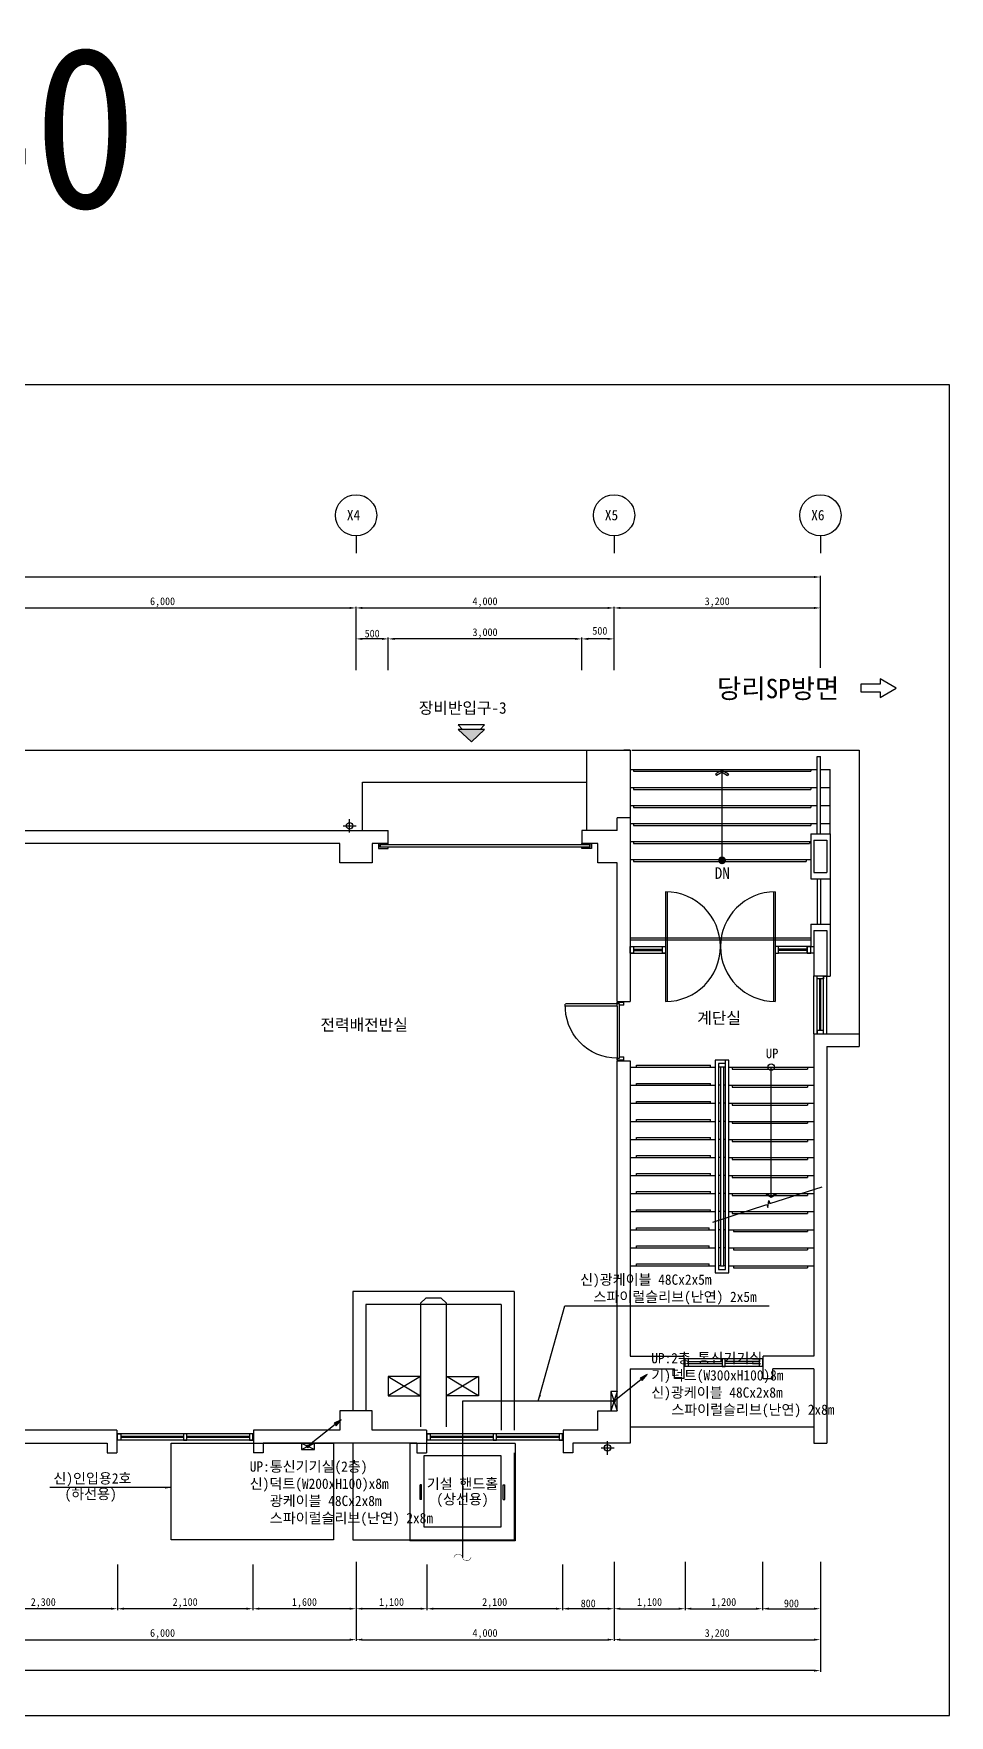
# Model space of a CAD drawing. Header units: millimetres. Extents: x -167829 to -135989, y -64543 to -38457.
# Drawn here: x -150188 to -135989, y -64543 to -38457 of the extents above; entities that cross this region are included whole.
import ezdxf
from ezdxf.enums import TextEntityAlignment as Align

# ---------------------------------------------------------------- set-up
doc = ezdxf.new("R2010")
doc.units = ezdxf.units.MM
for name, color, linetype in [('TN-TEXT', 6, 'Continuous'), ('TT-CTRL-JUNT', 4, 'Continuous'), ('TT-TRAY', 4, 'Continuous'), ('TZ-BASE', 253, 'Continuous'), ('TZ-DIMS', 1, 'Continuous'), ('TZ-LEAL', 1, 'Continuous'), ('TZ-LEAT', 3, 'Continuous'), ('TZ-SYMB', 2, 'Continuous'), ('TZ-TEX2', 3, 'Continuous'), ('TZ-TEXT', 3, 'Continuous')]:
    doc.layers.add(name, color=color, linetype=linetype)
doc.layers.add('TX-PAPR', color=2, linetype='Continuous', plot=False)
doc.styles.get("Standard").update_dxf_attribs({"font": 'GulimChe.ttf'})
doc.dimstyles.new('D40', dxfattribs={"dimscale": 40, "dimtxt": 3, "dimasz": 2.5, "dimexe": 0.5, "dimexo": 0.5, "dimgap": 0.5, "dimtad": 1, "dimdec": 0, "dimzin": 1, "dimdsep": 46, "dimlunit": 6, "dimtxsty": 'Standard', "dimcen": 1, "dimclrd": 1, "dimclre": 1, "dimclrt": 3, "dimadec": 0, "dimazin": 0, "dimtfac": 1, "dimtdec": 0, "dimtix": 1, "dimtmove": 2, "dimatfit": 3, "dimfxl": 0, "dimtvp": 2, "dimlwd": -1, "dimlwe": -1, "dimarcsym": 0})

# ---------------------------------------------------------------- blocks, each defined once
blk = doc.blocks.new('*D321')
at = {"layer": 'DEFPOINTS', "color": 0}
for p in [(-163189, -62619), (-137989, -62619), (-163189, -63849)]:
    blk.add_point(p, dxfattribs=at)
at = {"layer": 'TZ-DIMS', "color": 1}
for p, q in [((-163189, -62639), (-163189, -63869)), ((-137989, -62639), (-137989, -63869)), ((-138089, -63849), (-163089, -63849))]:
    blk.add_line(p, q, dxfattribs=at)
for points in [[(-163089, -63832), (-163089, -63865), (-163189, -63849)], [(-138089, -63832), (-138089, -63865), (-137989, -63849)]]:
    blk.add_solid(points, dxfattribs=at)
at = {"layer": 'TZ-DIMS', "color": 3, "insert": (-150589, -63760), "char_height": 120, "attachment_point": 5}
blk.add_mtext('25,200', dxfattribs=at)
blk = doc.blocks.new('*D322')
at = {"layer": 'DEFPOINTS', "color": 0}
for p in [(-151189, -62143), (-145189, -62143), (-145189, -63369)]:
    blk.add_point(p, dxfattribs=at)
at = {"layer": 'TZ-DIMS', "color": 1}
for p, q in [((-151189, -62163), (-151189, -63389)), ((-145189, -62163), (-145189, -63389)), ((-151089, -63369), (-145289, -63369))]:
    blk.add_line(p, q, dxfattribs=at)
for points in [[(-151089, -63352), (-151089, -63385), (-151189, -63369)], [(-145289, -63352), (-145289, -63385), (-145189, -63369)]]:
    blk.add_solid(points, dxfattribs=at)
at = {"layer": 'TZ-DIMS', "color": 3, "insert": (-148189, -63280), "char_height": 120, "attachment_point": 5}
blk.add_mtext('6,000', dxfattribs=at)
blk = doc.blocks.new('*D323')
at = {"layer": 'DEFPOINTS', "color": 0}
for p in [(-141189, -62143), (-137989, -62143), (-137989, -63369)]:
    blk.add_point(p, dxfattribs=at)
at = {"layer": 'TZ-DIMS', "color": 1}
for p, q in [((-141189, -62163), (-141189, -63389)), ((-137989, -62163), (-137989, -63389)), ((-141089, -63369), (-138089, -63369))]:
    blk.add_line(p, q, dxfattribs=at)
for points in [[(-141089, -63352), (-141089, -63385), (-141189, -63369)], [(-138089, -63352), (-138089, -63385), (-137989, -63369)]]:
    blk.add_solid(points, dxfattribs=at)
at = {"layer": 'TZ-DIMS', "color": 3, "insert": (-139589, -63280), "char_height": 120, "attachment_point": 5}
blk.add_mtext('3,200', dxfattribs=at)
blk = doc.blocks.new('*D326')
at = {"layer": 'DEFPOINTS', "color": 0}
for p in [(-141989, -62183), (-141189, -62183), (-141989, -62889)]:
    blk.add_point(p, dxfattribs=at)
at = {"layer": 'TZ-DIMS', "color": 1}
for p, q in [((-141989, -62203), (-141989, -62909)), ((-141189, -62203), (-141189, -62909)), ((-141289, -62889), (-141889, -62889))]:
    blk.add_line(p, q, dxfattribs=at)
for points in [[(-141889, -62872), (-141889, -62905), (-141989, -62889)], [(-141289, -62872), (-141289, -62905), (-141189, -62889)]]:
    blk.add_solid(points, dxfattribs=at)
at = {"layer": 'TZ-DIMS', "color": 3, "insert": (-141589, -62807), "char_height": 120, "attachment_point": 5}
blk.add_mtext('800', dxfattribs=at)
blk = doc.blocks.new('*D327')
at = {"layer": 'DEFPOINTS', "color": 0}
for p in [(-144089, -62183), (-141989, -62183), (-144089, -62889)]:
    blk.add_point(p, dxfattribs=at)
at = {"layer": 'TZ-DIMS', "color": 1}
for p, q in [((-144089, -62203), (-144089, -62909)), ((-141989, -62203), (-141989, -62909)), ((-142089, -62889), (-143989, -62889))]:
    blk.add_line(p, q, dxfattribs=at)
for points in [[(-143989, -62872), (-143989, -62905), (-144089, -62889)], [(-142089, -62872), (-142089, -62905), (-141989, -62889)]]:
    blk.add_solid(points, dxfattribs=at)
at = {"layer": 'TZ-DIMS', "color": 3, "insert": (-143039, -62800), "char_height": 120, "attachment_point": 5}
blk.add_mtext('2,100', dxfattribs=at)
blk = doc.blocks.new('*D328')
at = {"layer": 'DEFPOINTS', "color": 0}
for p in [(-146789, -62183), (-145189, -62143), (-146789, -62889)]:
    blk.add_point(p, dxfattribs=at)
at = {"layer": 'TZ-DIMS', "color": 1}
for p, q in [((-146789, -62203), (-146789, -62909)), ((-145189, -62163), (-145189, -62909)), ((-145289, -62889), (-146689, -62889))]:
    blk.add_line(p, q, dxfattribs=at)
for points in [[(-146689, -62872), (-146689, -62905), (-146789, -62889)], [(-145289, -62872), (-145289, -62905), (-145189, -62889)]]:
    blk.add_solid(points, dxfattribs=at)
at = {"layer": 'TZ-DIMS', "color": 3, "insert": (-145989, -62800), "char_height": 120, "attachment_point": 5}
blk.add_mtext('1,600', dxfattribs=at)
blk = doc.blocks.new('*D329')
at = {"layer": 'DEFPOINTS', "color": 0}
for p in [(-148889, -62183), (-146789, -62183), (-148889, -62889)]:
    blk.add_point(p, dxfattribs=at)
at = {"layer": 'TZ-DIMS', "color": 1}
for p, q in [((-148889, -62203), (-148889, -62909)), ((-146789, -62203), (-146789, -62909)), ((-146889, -62889), (-148789, -62889))]:
    blk.add_line(p, q, dxfattribs=at)
for points in [[(-148789, -62872), (-148789, -62905), (-148889, -62889)], [(-146889, -62872), (-146889, -62905), (-146789, -62889)]]:
    blk.add_solid(points, dxfattribs=at)
at = {"layer": 'TZ-DIMS', "color": 3, "insert": (-147839, -62800), "char_height": 120, "attachment_point": 5}
blk.add_mtext('2,100', dxfattribs=at)
blk = doc.blocks.new('*D330')
at = {"layer": 'DEFPOINTS', "color": 0}
for p in [(-151189, -62183), (-148889, -62183), (-151189, -62889)]:
    blk.add_point(p, dxfattribs=at)
at = {"layer": 'TZ-DIMS', "color": 1}
for p, q in [((-151189, -62203), (-151189, -62909)), ((-148889, -62203), (-148889, -62909)), ((-148989, -62889), (-151089, -62889))]:
    blk.add_line(p, q, dxfattribs=at)
for points in [[(-151089, -62872), (-151089, -62905), (-151189, -62889)], [(-148989, -62872), (-148989, -62905), (-148889, -62889)]]:
    blk.add_solid(points, dxfattribs=at)
at = {"layer": 'TZ-DIMS', "color": 3, "insert": (-150039, -62800), "char_height": 120, "attachment_point": 5}
blk.add_mtext('2,300', dxfattribs=at)
blk = doc.blocks.new('*D332')
at = {"layer": 'DEFPOINTS', "color": 0}
for p in [(-163189, -46886), (-163189, -47890), (-137989, -47890)]:
    blk.add_point(p, dxfattribs=at)
at = {"layer": 'TZ-DIMS', "color": 1}
for p, q in [((-163189, -47870), (-163189, -46866)), ((-138089, -46886), (-163089, -46886)), ((-137989, -47870), (-137989, -46866))]:
    blk.add_line(p, q, dxfattribs=at)
for points in [[(-163089, -46869), (-163089, -46902), (-163189, -46886)], [(-138089, -46869), (-138089, -46902), (-137989, -46886)]]:
    blk.add_solid(points, dxfattribs=at)
at = {"layer": 'TZ-DIMS', "color": 3, "insert": (-150589, -46797), "char_height": 120, "attachment_point": 5}
blk.add_mtext('25,200', dxfattribs=at)
blk = doc.blocks.new('*D333')
at = {"layer": 'DEFPOINTS', "color": 0}
for p in [(-137989, -47366), (-141189, -48316), (-137989, -48316)]:
    blk.add_point(p, dxfattribs=at)
at = {"layer": 'TZ-DIMS', "color": 1}
for p, q in [((-141189, -48296), (-141189, -47346)), ((-141089, -47366), (-138089, -47366)), ((-137989, -48296), (-137989, -47346))]:
    blk.add_line(p, q, dxfattribs=at)
for points in [[(-141089, -47349), (-141089, -47382), (-141189, -47366)], [(-138089, -47349), (-138089, -47382), (-137989, -47366)]]:
    blk.add_solid(points, dxfattribs=at)
at = {"layer": 'TZ-DIMS', "color": 3, "insert": (-139589, -47277), "char_height": 120, "attachment_point": 5}
blk.add_mtext('3,200', dxfattribs=at)
blk = doc.blocks.new('*D296')
at = {"layer": 'DEFPOINTS', "color": 0}
for p in [(-141689, -47846), (-141689, -48351), (-141189, -48351)]:
    blk.add_point(p, dxfattribs=at)
at = {"layer": 'TZ-DIMS', "color": 1}
for p, q in [((-141689, -48331), (-141689, -47826)), ((-141289, -47846), (-141589, -47846)), ((-141189, -48331), (-141189, -47826))]:
    blk.add_line(p, q, dxfattribs=at)
for points in [[(-141589, -47829), (-141589, -47862), (-141689, -47846)], [(-141289, -47829), (-141289, -47862), (-141189, -47846)]]:
    blk.add_solid(points, dxfattribs=at)
at = {"layer": 'TZ-DIMS', "color": 3, "insert": (-141408, -47721), "char_height": 120, "attachment_point": 5}
blk.add_mtext('500', dxfattribs=at)
blk = doc.blocks.new('*D297')
at = {"layer": 'DEFPOINTS', "color": 0}
for p in [(-144689, -47846), (-144689, -48351), (-141689, -48351)]:
    blk.add_point(p, dxfattribs=at)
at = {"layer": 'TZ-DIMS', "color": 1}
for p, q in [((-144689, -48331), (-144689, -47826)), ((-141789, -47846), (-144589, -47846)), ((-141689, -48331), (-141689, -47826))]:
    blk.add_line(p, q, dxfattribs=at)
for points in [[(-144589, -47829), (-144589, -47862), (-144689, -47846)], [(-141789, -47829), (-141789, -47862), (-141689, -47846)]]:
    blk.add_solid(points, dxfattribs=at)
at = {"layer": 'TZ-DIMS', "color": 3, "insert": (-143189, -47757), "char_height": 120, "attachment_point": 5}
blk.add_mtext('3,000', dxfattribs=at)
blk = doc.blocks.new('*D298')
at = {"layer": 'DEFPOINTS', "color": 0}
for p in [(-145189, -47846), (-145189, -48351), (-144689, -48351)]:
    blk.add_point(p, dxfattribs=at)
at = {"layer": 'TZ-DIMS', "color": 1}
for p, q in [((-145189, -48331), (-145189, -47826)), ((-144789, -47846), (-145089, -47846)), ((-144689, -48331), (-144689, -47826))]:
    blk.add_line(p, q, dxfattribs=at)
for points in [[(-145089, -47829), (-145089, -47862), (-145189, -47846)], [(-144789, -47829), (-144789, -47862), (-144689, -47846)]]:
    blk.add_solid(points, dxfattribs=at)
at = {"layer": 'TZ-DIMS', "color": 3, "insert": (-144939, -47764), "char_height": 120, "attachment_point": 5}
blk.add_mtext('500', dxfattribs=at)
blk = doc.blocks.new('ARROW1')
for p, q in [((0, 0), (0.29, 0.5)), ((0, 0), (0.29, -0.5)), ((0.16, 0), (0.41, 0.43)), ((0.16, 0), (0.41, -0.43)), ((0.29, 0.5), (0.41, 0.43)), ((0.29, -0.5), (0.41, -0.43))]:
    blk.add_line(p, q)
blk = doc.blocks.new('*D311')
at = {"layer": 'DEFPOINTS', "color": 0}
for p in [(-145189, -47366), (-151189, -48316), (-145189, -48316)]:
    blk.add_point(p, dxfattribs=at)
at = {"layer": 'TZ-DIMS', "color": 1}
for p, q in [((-151189, -48296), (-151189, -47346)), ((-151089, -47366), (-145289, -47366)), ((-145189, -48296), (-145189, -47346))]:
    blk.add_line(p, q, dxfattribs=at)
for points in [[(-151089, -47349), (-151089, -47382), (-151189, -47366)], [(-145289, -47349), (-145289, -47382), (-145189, -47366)]]:
    blk.add_solid(points, dxfattribs=at)
at = {"layer": 'TZ-DIMS', "color": 3, "insert": (-148189, -47277), "char_height": 120, "attachment_point": 5}
blk.add_mtext('6,000', dxfattribs=at)
blk = doc.blocks.new('*D312')
at = {"layer": 'DEFPOINTS', "color": 0}
for p in [(-141189, -47366), (-145189, -48316), (-141189, -48316)]:
    blk.add_point(p, dxfattribs=at)
at = {"layer": 'TZ-DIMS', "color": 1}
for p, q in [((-145189, -48296), (-145189, -47346)), ((-145089, -47366), (-141289, -47366)), ((-141189, -48296), (-141189, -47346))]:
    blk.add_line(p, q, dxfattribs=at)
for points in [[(-145089, -47349), (-145089, -47382), (-145189, -47366)], [(-141289, -47349), (-141289, -47382), (-141189, -47366)]]:
    blk.add_solid(points, dxfattribs=at)
at = {"layer": 'TZ-DIMS', "color": 3, "insert": (-143189, -47277), "char_height": 120, "attachment_point": 5}
blk.add_mtext('4,000', dxfattribs=at)
blk = doc.blocks.new('*D313')
at = {"layer": 'DEFPOINTS', "color": 0}
for p in [(-141189, -62143), (-140088, -62143), (-140088, -62889)]:
    blk.add_point(p, dxfattribs=at)
at = {"layer": 'TZ-DIMS', "color": 1}
for p, q in [((-141189, -62163), (-141189, -62909)), ((-140088, -62163), (-140088, -62909)), ((-141089, -62889), (-140188, -62889))]:
    blk.add_line(p, q, dxfattribs=at)
for points in [[(-141089, -62872), (-141089, -62905), (-141189, -62889)], [(-140188, -62872), (-140188, -62905), (-140088, -62889)]]:
    blk.add_solid(points, dxfattribs=at)
at = {"layer": 'TZ-DIMS', "color": 3, "insert": (-140638, -62800), "char_height": 120, "attachment_point": 5}
blk.add_mtext('1,100', dxfattribs=at)
blk = doc.blocks.new('*D314')
at = {"layer": 'DEFPOINTS', "color": 0}
for p in [(-140088, -62143), (-138888, -62143), (-138888, -62889)]:
    blk.add_point(p, dxfattribs=at)
at = {"layer": 'TZ-DIMS', "color": 1}
for p, q in [((-140088, -62163), (-140088, -62909)), ((-138888, -62163), (-138888, -62909)), ((-139988, -62889), (-138988, -62889))]:
    blk.add_line(p, q, dxfattribs=at)
for points in [[(-139988, -62872), (-139988, -62905), (-140088, -62889)], [(-138988, -62872), (-138988, -62905), (-138888, -62889)]]:
    blk.add_solid(points, dxfattribs=at)
at = {"layer": 'TZ-DIMS', "color": 3, "insert": (-139488, -62800), "char_height": 120, "attachment_point": 5}
blk.add_mtext('1,200', dxfattribs=at)
blk = doc.blocks.new('*D315')
at = {"layer": 'DEFPOINTS', "color": 0}
for p in [(-138888, -62143), (-137989, -62143), (-137989, -62889)]:
    blk.add_point(p, dxfattribs=at)
at = {"layer": 'TZ-DIMS', "color": 1}
for p, q in [((-138888, -62163), (-138888, -62909)), ((-137989, -62163), (-137989, -62909)), ((-138788, -62889), (-138089, -62889))]:
    blk.add_line(p, q, dxfattribs=at)
for points in [[(-138788, -62872), (-138788, -62905), (-138888, -62889)], [(-138089, -62872), (-138089, -62905), (-137989, -62889)]]:
    blk.add_solid(points, dxfattribs=at)
at = {"layer": 'TZ-DIMS', "color": 3, "insert": (-138438, -62807), "char_height": 120, "attachment_point": 5}
blk.add_mtext('900', dxfattribs=at)
blk = doc.blocks.new('*D316')
at = {"layer": 'DEFPOINTS', "color": 0}
for p in [(-145189, -62143), (-141189, -62143), (-141189, -63369)]:
    blk.add_point(p, dxfattribs=at)
at = {"layer": 'TZ-DIMS', "color": 1}
for p, q in [((-145189, -62163), (-145189, -63389)), ((-141189, -62163), (-141189, -63389)), ((-145089, -63369), (-141289, -63369))]:
    blk.add_line(p, q, dxfattribs=at)
for points in [[(-145089, -63352), (-145089, -63385), (-145189, -63369)], [(-141289, -63352), (-141289, -63385), (-141189, -63369)]]:
    blk.add_solid(points, dxfattribs=at)
at = {"layer": 'TZ-DIMS', "color": 3, "insert": (-143189, -63280), "char_height": 120, "attachment_point": 5}
blk.add_mtext('4,000', dxfattribs=at)
blk = doc.blocks.new('*D320')
at = {"layer": 'DEFPOINTS', "color": 0}
for p in [(-145189, -62183), (-144089, -62183), (-145189, -62889)]:
    blk.add_point(p, dxfattribs=at)
at = {"layer": 'TZ-DIMS', "color": 1}
for p, q in [((-145189, -62203), (-145189, -62909)), ((-144089, -62203), (-144089, -62909)), ((-144189, -62889), (-145089, -62889))]:
    blk.add_line(p, q, dxfattribs=at)
for points in [[(-145089, -62872), (-145089, -62905), (-145189, -62889)], [(-144189, -62872), (-144189, -62905), (-144089, -62889)]]:
    blk.add_solid(points, dxfattribs=at)
at = {"layer": 'TZ-DIMS', "color": 3, "insert": (-144639, -62800), "char_height": 120, "attachment_point": 5}
blk.add_mtext('1,100', dxfattribs=at)
blk = doc.blocks.new('2P-D203')
at = {"color": 0}
for p, q in [((29, 50), (29, 855)), ((65, 50), (65, 856)), ((0, 50), (0, -50)), ((29, 50), (0, 50)), ((65, 50), (29, 50)), ((29, 14), (29, 50)), ((50, 14), (29, 14)), ((50, -50), (50, 14)), ((871, 14), (850, 14)), ((871, 14), (850, 14)), ((850, 14), (850, -50)), ((900, 50), (871, 50)), ((871, 50), (871, 14)), ((900, -50), (900, 50)), ((50, -50), (0, -50)), ((900, -50), (850, -50))]:
    blk.add_line(p, q, dxfattribs=at)
blk.add_arc((65, 50), 806, 0, 92.5062, dxfattribs=at)

msp = doc.modelspace()

# ---------------------------------------------------------------- hatches: boundary and pattern name
at = {"layer": 'TZ-BASE'}
msp.add_hatch(color=256, dxfattribs=at).paths.add_polyline_path([(-143606.3, -49249.7), (-143195.6, -49249.7), (-143400.9, -49444.2)])
at = {"layer": 'TZ-SYMB'}
for points in [[(-140674.9, -59257.9), (-140782.7, -59312.4), (-140751.6, -59351.2)], [(-145420.7, -59957.9), (-145528.5, -60012.4), (-145497.4, -60051.2)]]:
    msp.add_hatch(color=256, dxfattribs=at).paths.add_polyline_path(points)

# ---------------------------------------------------------------- linework, layer by layer
at = {"layer": 'TT-CTRL-JUNT', "ltscale": 3}
for points in [[(-141238.6, -59819.5), (-141138.6, -59819.5), (-141138.6, -59519.5), (-141238.6, -59519.5)], [(-145834.4, -60419.5), (-145834.4, -60319.5), (-146034.4, -60319.5), (-146034.4, -60419.5)]]:
    msp.add_lwpolyline(points, close=True, dxfattribs=at)
for points in [[(-141138.6, -59519.5), (-141238.6, -59819.5)], [(-141238.6, -59519.5), (-141138.6, -59819.5)], [(-146034.4, -60319.5), (-145834.4, -60419.5)], [(-146034.4, -60419.5), (-145834.4, -60319.5)]]:
    msp.add_lwpolyline(points, dxfattribs=at)
at = {"layer": 'TT-TRAY'}
msp.add_lwpolyline([(-141188.6, -59669.5), (-143538.6, -59669.5), (-143538.6, -62092.9)], dxfattribs=at)
at = {"layer": 'TT-TRAY', "const_width": 6.4}
msp.add_lwpolyline([(-143670.5, -62092.9, -0.7757415), (-143538.6, -62092.9, 0.7757415), (-143406.7, -62092.9, 1.1921254)], format="xyb", dxfattribs=at)
at = {"layer": 'TX-PAPR'}
msp.add_lwpolyline([(-167829.2, -64543), (-135989.2, -64543), (-135989.2, -43903), (-167829.2, -43903)], close=True, dxfattribs=at)
at = {"layer": 'TZ-BASE'}
for p, q in [((-143195.6, -49180.6), (-143606.3, -49180.6)), ((-143606.3, -49180.6), (-143539.4, -49249.7)), ((-143195.6, -49249.7), (-143606.3, -49249.7)), ((-143606.3, -49249.7), (-143400.9, -49444.2)), ((-143195.6, -49249.7), (-143400.9, -49444.2)), ((-143195.6, -49180.6), (-143262.5, -49249.7)), ((-163438.6, -49569.5), (-140938.6, -49569.5)), ((-141613.6, -49569.5), (-141613.6, -50819.5)), ((-140938.6, -49569.5), (-141038.6, -49569.5)), ((-140938.6, -49569.5), (-141038.6, -49569.5)), ((-140938.6, -49569.5), (-140938.6, -50619.5)), ((-140913.6, -49569.5), (-137388.6, -49569.5)), ((-138038.6, -50869.5), (-138038.6, -49669.5)), ((-138038.6, -49669.5), (-137988.6, -49669.5)), ((-137988.6, -50869.5), (-137988.6, -49669.5)), ((-137388.6, -49569.5), (-137388.6, -53969.5)), ((-145088.6, -50069.5), (-141613.6, -50069.5)), ((-145088.6, -50819.5), (-145088.6, -50069.5)), ((-140938.6, -49869.5), (-138038.6, -49869.5)), ((-140888.6, -49869.5), (-140888.6, -49899.5)), ((-140888.6, -49899.5), (-138138.6, -49899.5)), ((-139513.6, -51280.2), (-139513.6, -49881)), ((-138138.6, -49869.5), (-138138.6, -49899.5)), ((-137988.6, -49869.5), (-137838.6, -49869.5)), ((-137838.6, -50869.5), (-137838.6, -49869.5)), ((-140938.6, -50149.5), (-138038.6, -50149.5)), ((-140888.6, -50149.5), (-140888.6, -50179.5)), ((-140888.6, -50179.5), (-138138.6, -50179.5)), ((-138138.6, -50149.5), (-138138.6, -50179.5)), ((-137988.6, -50149.5), (-137838.6, -50149.5)), ((-140938.6, -50429.5), (-138038.6, -50429.5)), ((-140888.6, -50429.5), (-140888.6, -50459.5)), ((-140888.6, -50459.5), (-138138.6, -50459.5)), ((-138138.6, -50429.5), (-138138.6, -50459.5)), ((-137988.6, -50429.5), (-137838.6, -50429.5)), ((-152188.6, -50819.5), (-144688.6, -50819.5)), ((-145389.3, -50744.5), (-145186.3, -50744.5)), ((-145288.6, -50851), (-145288.6, -50640.4)), ((-144688.6, -51019.5), (-144688.6, -50819.5)), ((-141138.6, -50819.5), (-141688.6, -50819.5)), ((-141688.6, -50819.5), (-141688.6, -51019.5)), ((-141138.6, -50819.5), (-141138.6, -50619.5)), ((-140938.6, -50619.5), (-141138.6, -50619.5)), ((-140938.6, -50619.5), (-140938.6, -53469.5)), ((-140938.6, -50709.5), (-138038.6, -50709.5)), ((-140888.6, -50709.5), (-140888.6, -50739.5)), ((-140888.6, -50739.5), (-138138.6, -50739.5)), ((-138138.6, -50709.5), (-138138.6, -50739.5)), ((-137988.6, -50709.5), (-137838.6, -50709.5)), ((-145438.6, -51019.5), (-150938.6, -51019.5)), ((-145438.6, -51319.5), (-145438.6, -51019.5)), ((-144688.6, -51019.5), (-144938.6, -51019.5)), ((-144938.6, -51019.5), (-144938.6, -51319.5)), ((-141438.6, -51019.5), (-141688.6, -51019.5)), ((-141438.6, -51319.5), (-141438.6, -51019.5)), ((-140938.6, -50989.5), (-138138.6, -50989.5)), ((-140888.6, -50989.5), (-140888.6, -51019.5)), ((-140888.6, -51019.5), (-138158.6, -51019.5)), ((-138158.6, -50989.5), (-138158.6, -51019.5)), ((-138138.6, -50869.5), (-137838.6, -50869.5)), ((-138138.6, -50869.5), (-138138.6, -51569.5)), ((-138088.6, -50969.5), (-138088.6, -51469.5)), ((-138088.6, -50969.5), (-137888.6, -50969.5)), ((-137888.6, -50969.5), (-137888.6, -51469.5)), ((-137838.6, -50869.5), (-137838.6, -51569.5)), ((-144938.6, -51319.5), (-145438.6, -51319.5)), ((-141138.6, -51319.5), (-141438.6, -51319.5)), ((-141138.6, -53469.5), (-141138.6, -51319.5)), ((-140938.6, -51269.5), (-138138.6, -51269.5)), ((-140888.6, -51269.5), (-140888.6, -51299.5)), ((-140888.6, -51299.5), (-138208.6, -51299.5)), ((-138208.6, -51269.5), (-138208.6, -51299.5)), ((-138138.6, -51569.5), (-137838.6, -51569.5)), ((-138088.6, -51469.5), (-137888.6, -51469.5)), ((-138038.6, -51569.5), (-138038.6, -52269.5)), ((-137988.6, -51569.5), (-137988.6, -52269.5)), ((-137838.6, -51569.5), (-137838.6, -52269.5)), ((-140388.6, -51769.5), (-140388.6, -53469.5)), ((-140363.6, -51769.9), (-140363.6, -53469.2)), ((-138713.6, -51769.9), (-138713.6, -53469.2)), ((-138688.6, -51769.5), (-138688.6, -53469.5)), ((-138138.6, -52269.5), (-137838.6, -52269.5)), ((-138138.6, -52269.5), (-138138.6, -52619.5)), ((-138088.6, -52369.5), (-138088.6, -53069.5)), ((-138088.6, -52369.5), (-137888.6, -52369.5)), ((-137888.6, -52369.5), (-137888.6, -53069.5)), ((-137838.6, -52269.5), (-137838.6, -53079.5)), ((-138134.6, -52489.5), (-140938.6, -52489.5)), ((-138134.6, -52519.5), (-140938.6, -52519.5)), ((-140888.6, -52619.5), (-140438.6, -52619.5)), ((-140888.6, -52659.5), (-140438.6, -52659.5)), ((-140888.6, -52679.5), (-140438.6, -52679.5)), ((-138192.6, -52619.5), (-138638.6, -52619.5)), ((-138192.6, -52659.5), (-138638.6, -52659.5)), ((-138192.6, -52679.5), (-138638.6, -52679.5)), ((-140938.6, -52719.5), (-140438.6, -52719.5)), ((-140888.6, -52719.5), (-140388.6, -52719.5)), ((-138192.6, -52719.5), (-138638.6, -52719.5)), ((-138088.6, -53069.5), (-137888.6, -53069.5)), ((-138088.6, -53969.5), (-138088.6, -53069.5)), ((-138038.6, -53969.5), (-138038.6, -53069.5)), ((-137996.6, -53919.5), (-137996.6, -53119.5)), ((-137980.6, -53919.5), (-137980.6, -53119.5)), ((-137938.6, -53969.5), (-137938.6, -53069.5)), ((-137938.6, -53079.5), (-137838.6, -53079.5)), ((-137888.6, -53965.5), (-137888.6, -53075.5)), ((-141138.6, -53469.5), (-140938.6, -53469.5)), ((-141138.6, -53544.1), (-141138.6, -54370.2)), ((-141102.7, -54349.7), (-141102.7, -53529.4)), ((-138088.6, -53969.5), (-138088.6, -58969.5)), ((-138088.6, -53969.5), (-137388.6, -53969.5)), ((-137388.6, -53969.5), (-137388.6, -54169.5)), ((-137888.6, -54169.5), (-137388.6, -54169.5)), ((-137888.6, -54169.5), (-137888.6, -60319.5)), ((-141138.6, -54389.5), (-140938.6, -54389.5)), ((-141138.6, -59819.5), (-141138.6, -54389.5)), ((-140938.6, -54389.5), (-140938.6, -58969.5)), ((-140938.6, -54489.5), (-139618.6, -54489.5)), ((-140838.6, -54459.5), (-139693.6, -54459.5)), ((-140838.6, -54489.5), (-140838.6, -54459.5)), ((-139693.6, -54489.5), (-139693.6, -54459.5)), ((-139618.6, -54379.5), (-139618.6, -56882.9)), ((-139458.6, -54379.5), (-139618.6, -54379.5)), ((-139458.6, -54429.5), (-139568.6, -54429.5)), ((-139568.6, -54429.5), (-139568.6, -56854.9)), ((-139538.6, -54489.5), (-139568.6, -54489.5)), ((-139488.6, -54489.5), (-139538.6, -54489.5)), ((-139538.6, -54489.5), (-139538.6, -56854.9)), ((-139458.6, -54489.5), (-139488.6, -54489.5)), ((-139488.6, -56819.6), (-139488.6, -54489.5)), ((-139408.6, -54379.5), (-139458.6, -54379.5)), ((-139458.6, -56819.6), (-139458.6, -54379.5)), ((-139408.6, -56819.6), (-139408.6, -54379.5)), ((-139408.6, -54489.5), (-138088.6, -54489.5)), ((-139358.6, -54489.5), (-139358.6, -54519.5)), ((-138188.6, -54489.5), (-138188.6, -54519.5)), ((-140938.6, -54769.5), (-139618.6, -54769.5)), ((-140838.6, -54739.5), (-139693.6, -54739.5)), ((-140838.6, -54769.5), (-140838.6, -54739.5)), ((-139693.6, -54769.5), (-139693.6, -54739.5)), ((-139538.6, -54769.5), (-139568.6, -54769.5)), ((-139458.6, -54769.5), (-139488.6, -54769.5)), ((-139408.6, -54769.5), (-138088.6, -54769.5)), ((-139358.6, -54519.5), (-138188.6, -54519.5)), ((-139358.6, -54769.5), (-139358.6, -54799.5)), ((-138188.6, -54769.5), (-138188.6, -54799.5)), ((-140838.6, -55019.5), (-139693.6, -55019.5)), ((-140838.6, -55049.5), (-140838.6, -55019.5)), ((-139693.6, -55049.5), (-139693.6, -55019.5)), ((-139358.6, -54799.5), (-138188.6, -54799.5)), ((-140938.6, -55049.5), (-139618.6, -55049.5)), ((-140838.6, -55299.5), (-139693.6, -55299.5)), ((-140838.6, -55329.5), (-140838.6, -55299.5)), ((-139693.6, -55329.5), (-139693.6, -55299.5)), ((-139538.6, -55049.5), (-139568.6, -55049.5)), ((-139458.6, -55049.5), (-139488.6, -55049.5)), ((-139408.6, -55049.5), (-138088.6, -55049.5)), ((-139358.6, -55049.5), (-139358.6, -55079.5)), ((-139358.6, -55079.5), (-138188.6, -55079.5)), ((-138188.6, -55049.5), (-138188.6, -55079.5)), ((-140938.6, -55329.5), (-139618.6, -55329.5)), ((-139538.6, -55329.5), (-139568.6, -55329.5)), ((-139458.6, -55329.5), (-139488.6, -55329.5)), ((-139408.6, -55329.5), (-138088.6, -55329.5)), ((-139358.6, -55329.5), (-139358.6, -55359.5)), ((-139358.6, -55359.5), (-138188.6, -55359.5)), ((-138188.6, -55329.5), (-138188.6, -55359.5)), ((-140938.6, -55609.5), (-139618.6, -55609.5)), ((-140838.6, -55579.5), (-139693.6, -55579.5)), ((-140838.6, -55609.5), (-140838.6, -55579.5)), ((-139693.6, -55609.5), (-139693.6, -55579.5)), ((-139538.6, -55609.5), (-139568.6, -55609.5)), ((-139458.6, -55609.5), (-139488.6, -55609.5)), ((-139408.6, -55609.5), (-138088.6, -55609.5)), ((-139358.6, -55609.5), (-139358.6, -55639.5)), ((-139358.6, -55639.5), (-138188.6, -55639.5)), ((-138188.6, -55609.5), (-138188.6, -55639.5)), ((-140938.6, -55889.5), (-139618.6, -55889.5)), ((-140838.6, -55859.5), (-139693.6, -55859.5)), ((-140838.6, -55889.5), (-140838.6, -55859.5)), ((-139693.6, -55889.5), (-139693.6, -55859.5)), ((-139538.6, -55889.5), (-139568.6, -55889.5)), ((-139458.6, -55889.5), (-139488.6, -55889.5)), ((-139408.6, -55889.5), (-138088.6, -55889.5)), ((-139358.6, -55889.5), (-139358.6, -55919.5)), ((-139358.6, -55919.5), (-138188.6, -55919.5)), ((-138188.6, -55889.5), (-138188.6, -55919.5)), ((-140938.6, -56169.5), (-139618.6, -56169.5)), ((-140838.6, -56139.5), (-139693.6, -56139.5)), ((-140838.6, -56169.5), (-140838.6, -56139.5)), ((-139693.6, -56169.5), (-139693.6, -56139.5)), ((-139538.6, -56169.5), (-139568.6, -56169.5)), ((-139458.6, -56169.5), (-139488.6, -56169.5)), ((-139408.6, -56169.5), (-138088.6, -56169.5)), ((-139358.6, -56169.5), (-139358.6, -56199.5)), ((-139358.6, -56199.5), (-138188.6, -56199.5)), ((-138188.6, -56169.5), (-138188.6, -56199.5)), ((-140938.6, -56449.5), (-139618.6, -56449.5)), ((-140838.6, -56419.5), (-139693.6, -56419.5)), ((-140838.6, -56449.5), (-140838.6, -56419.5)), ((-139693.6, -56449.5), (-139693.6, -56419.5)), ((-139538.6, -56449.5), (-139568.6, -56449.5)), ((-139458.6, -56449.5), (-139488.6, -56449.5)), ((-139408.6, -56449.5), (-138088.6, -56449.5)), ((-139358.6, -56449.5), (-139358.6, -56479.5)), ((-139358.6, -56479.5), (-138188.6, -56479.5)), ((-138824.6, -56469.6), (-138816.1, -56454.9)), ((-138751.1, -56512), (-138824.6, -56469.6)), ((-138816.1, -56454.9), (-138751.1, -56492.4)), ((-138751.1, -56492.4), (-138686.1, -56454.9)), ((-138677.6, -56469.6), (-138751.1, -56512)), ((-138686.1, -56454.9), (-138677.6, -56469.6)), ((-138188.6, -56449.5), (-138188.6, -56479.5)), ((-140938.6, -56729.5), (-139618.6, -56729.5)), ((-140838.6, -56699.5), (-139693.6, -56699.5)), ((-140838.6, -56729.5), (-140838.6, -56699.5)), ((-139693.6, -56729.5), (-139693.6, -56699.5)), ((-139538.6, -56729.5), (-139568.6, -56729.5)), ((-139458.6, -56729.5), (-139488.6, -56729.5)), ((-139408.6, -56729.5), (-138088.6, -56729.5)), ((-139358.6, -56729.5), (-139358.6, -56759.5)), ((-139358.6, -56759.5), (-138188.6, -56759.5)), ((-138188.6, -56729.5), (-138188.6, -56759.5)), ((-140938.6, -57009.5), (-139618.6, -57009.5)), ((-140838.6, -56979.5), (-139713.6, -56979.5)), ((-140838.6, -57009.5), (-140838.6, -56979.5)), ((-139713.6, -57009.5), (-139713.6, -56979.5)), ((-139538.6, -57009.5), (-139568.6, -57009.5)), ((-139458.6, -57009.5), (-139488.6, -57009.5)), ((-139408.6, -57009.5), (-138088.6, -57009.5)), ((-139338.6, -57009.5), (-139338.6, -57039.5)), ((-139338.6, -57039.5), (-138188.6, -57039.5)), ((-138188.6, -57009.5), (-138188.6, -57039.5)), ((-140938.6, -57289.5), (-139618.6, -57289.5)), ((-140838.6, -57259.5), (-139713.6, -57259.5)), ((-140838.6, -57289.5), (-140838.6, -57259.5)), ((-139713.6, -57289.5), (-139713.6, -57259.5)), ((-139538.6, -57289.5), (-139568.6, -57289.5)), ((-139458.6, -57289.5), (-139488.6, -57289.5)), ((-139408.6, -57289.5), (-138088.6, -57289.5)), ((-139338.6, -57289.5), (-139338.6, -57319.5)), ((-139338.6, -57319.5), (-138188.6, -57319.5)), ((-138188.6, -57289.5), (-138188.6, -57319.5)), ((-140938.6, -57569.5), (-139618.6, -57569.5)), ((-140838.6, -57539.5), (-139713.6, -57539.5)), ((-140838.6, -57569.5), (-140838.6, -57539.5)), ((-139713.6, -57569.5), (-139713.6, -57539.5)), ((-139538.6, -57569.5), (-139568.6, -57569.5)), ((-139458.6, -57569.5), (-139488.6, -57569.5)), ((-139408.6, -57569.5), (-138088.6, -57569.5)), ((-139338.6, -57569.5), (-139338.6, -57599.5)), ((-139338.6, -57599.5), (-138188.6, -57599.5)), ((-138188.6, -57569.5), (-138188.6, -57599.5)), ((-145238.6, -57969.5), (-145238.6, -59819.5)), ((-142738.6, -57969.5), (-145238.6, -57969.5)), ((-142938.6, -58169.5), (-145038.6, -58169.5)), ((-145038.6, -58169.5), (-145038.6, -59819.5)), ((-142938.6, -58169.5), (-142938.6, -60119.5)), ((-142738.6, -57969.5), (-142738.6, -60119.5)), ((-140938.6, -58969.5), (-140098.6, -58969.5)), ((-140938.6, -59169.5), (-140938.6, -60319.5)), ((-140938.6, -59169.5), (-140248.6, -59169.5)), ((-140248.6, -59319.5), (-140248.6, -59169.5)), ((-140098.6, -59319.5), (-140098.6, -58969.5)), ((-138888.6, -59011.1), (-140088.6, -59011.1)), ((-140088.6, -59011.1), (-140088.6, -59131.1)), ((-138888.6, -59131.1), (-140088.6, -59131.1)), ((-140038.6, -59011.1), (-140038.6, -59131.1)), ((-140038.6, -59054.5), (-139513.6, -59054.5)), ((-140038.6, -59084.5), (-139513.6, -59084.5)), ((-138938.6, -59054.5), (-139463.6, -59054.5)), ((-138938.6, -59084.5), (-139463.6, -59084.5)), ((-138938.6, -59011.1), (-138938.6, -59131.1)), ((-138888.6, -59011.1), (-138888.6, -59131.1)), ((-138088.6, -58969.5), (-138878.6, -58969.5)), ((-138878.6, -59319.5), (-138878.6, -58969.5)), ((-138728.6, -59319.5), (-138728.6, -59169.5)), ((-138088.6, -59169.5), (-138728.6, -59169.5)), ((-138088.6, -59169.5), (-138088.6, -60319.5)), ((-144188.6, -59286.6), (-144688.6, -59586.6)), ((-144688.6, -59286.6), (-144188.6, -59586.6)), ((-143288.6, -59286.6), (-143788.6, -59586.6)), ((-143288.6, -59586.6), (-143788.6, -59286.6)), ((-140098.6, -59319.5), (-140248.6, -59319.5)), ((-138878.6, -59319.5), (-138728.6, -59319.5)), ((-145438.6, -59819.5), (-145438.6, -60119.5)), ((-144938.6, -59819.5), (-145438.6, -59819.5)), ((-144938.6, -60119.5), (-144938.6, -59819.5)), ((-141438.6, -60119.5), (-141438.6, -59819.5)), ((-141438.6, -59819.5), (-141138.6, -59819.5)), ((-148898.6, -60119.5), (-150938.6, -60119.5)), ((-148898.6, -60119.5), (-148898.6, -60469.5)), ((-146788.6, -60174), (-148888.6, -60174)), ((-147863.6, -60216), (-148838.6, -60216)), ((-147863.6, -60232), (-148838.6, -60232)), ((-146838.6, -60216), (-147813.6, -60216)), ((-146838.6, -60232), (-147813.6, -60232)), ((-145438.6, -60119.5), (-146778.6, -60119.5)), ((-146778.6, -60119.5), (-146778.6, -60469.5)), ((-144098.6, -60119.5), (-144938.6, -60119.5)), ((-144098.6, -60119.5), (-144098.6, -60469.5)), ((-141988.6, -60174), (-144088.6, -60174)), ((-143063.6, -60216), (-144038.6, -60216)), ((-143063.6, -60232), (-144038.6, -60232)), ((-142038.6, -60216), (-143013.6, -60216)), ((-142038.6, -60232), (-143013.6, -60232)), ((-141438.6, -60119.5), (-141978.6, -60119.5)), ((-141978.6, -60119.5), (-141978.6, -60469.5)), ((-140938.6, -60069.5), (-138088.6, -60069.5)), ((-151878.6, -60319.5), (-149048.6, -60319.5)), ((-149048.6, -60319.5), (-149048.6, -60469.5)), ((-149048.6, -60469.5), (-148898.6, -60469.5)), ((-146788.6, -60274), (-148888.6, -60274)), ((-146628.6, -60469.5), (-146778.6, -60469.5)), ((-144248.6, -60319.5), (-146628.6, -60319.5)), ((-146628.6, -60319.5), (-146628.6, -60469.5)), ((-145238.6, -60319.5), (-145238.6, -61819.5)), ((-144353.6, -60327.5), (-144353.6, -61834.5)), ((-144248.6, -60327.5), (-144353.6, -60327.5)), ((-144248.6, -60319.5), (-144248.6, -60469.5)), ((-142723.6, -60327.5), (-144248.6, -60327.5)), ((-144248.6, -60469.5), (-144098.6, -60469.5)), ((-141988.6, -60274), (-144088.6, -60274)), ((-142738.6, -60469.5), (-142738.6, -61819.5)), ((-142723.6, -60327.5), (-142723.6, -60469.5)), ((-142723.6, -60469.5), (-142723.6, -61834.5)), ((-141828.6, -60469.5), (-141978.6, -60469.5)), ((-140938.6, -60319.5), (-141828.6, -60319.5)), ((-141828.6, -60319.5), (-141828.6, -60469.5)), ((-141389.3, -60394.5), (-141186.3, -60394.5)), ((-141288.6, -60501), (-141288.6, -60290.4)), ((-138088.6, -60319.5), (-137888.6, -60319.5)), ((-144194.5, -61194.7), (-144194.5, -60967.4)), ((-144171.8, -60967.4), (-144194.5, -60967.4)), ((-144171.8, -61194.7), (-144171.8, -60967.4)), ((-142905.4, -61194.7), (-142905.4, -60967.4)), ((-142905.4, -60967.4), (-142882.7, -60967.4)), ((-142882.7, -61194.7), (-142882.7, -60967.4)), ((-144171.8, -61194.7), (-144194.5, -61194.7)), ((-142905.4, -61194.7), (-142882.7, -61194.7)), ((-145238.6, -61819.5), (-142738.6, -61819.5)), ((-142723.6, -61834.5), (-144353.6, -61834.5))]:
    msp.add_line(p, q, dxfattribs=at)
for points in [[(-137062, -48752.9), (-136812.8, -48609), (-137062, -48465.2), (-137062, -48549), (-137362, -48549), (-137362, -48669), (-137062, -48669)], [(-144688.4, -51019.5), (-144838.4, -51019.5), (-144838.4, -51094.5), (-144688.4, -51094.5), (-144688.4, -51077), (-144820.4, -51077), (-144820.4, -51037), (-144688.4, -51037)], [(-141688.7, -51019.5), (-141538.7, -51019.5), (-141538.7, -51094.5), (-141688.7, -51094.5), (-141688.7, -51077), (-141556.7, -51077), (-141556.7, -51037), (-141688.7, -51037)], [(-140888.6, -52719.5), (-140938.6, -52719.5), (-140938.6, -52619.5), (-140888.6, -52619.5)], [(-140388.6, -52719.5), (-140438.6, -52719.5), (-140438.6, -52619.5), (-140388.6, -52619.5)], [(-138688.6, -52719.5), (-138638.6, -52719.5), (-138638.6, -52619.5), (-138688.6, -52619.5)], [(-138088.6, -52719.5), (-138192.6, -52719.5), (-138192.6, -52619.5), (-138088.6, -52619.5)], [(-138192.6, -52719.5), (-138138.6, -52719.5), (-138138.6, -52619.5), (-138192.6, -52619.5)], [(-137938.6, -53069.5), (-137938.6, -53119.5), (-138038.6, -53119.5), (-138038.6, -53069.5)], [(-137938.6, -53969.5), (-137938.6, -53919.5), (-138038.6, -53919.5), (-138038.6, -53969.5)], [(-139463.6, -59011.1), (-139513.6, -59011.1), (-139513.6, -59131.1), (-139463.6, -59131.1)], [(-144188.6, -59586.6), (-144188.6, -59286.6), (-144688.6, -59286.6), (-144688.6, -59586.6)], [(-143288.6, -59286.6), (-143288.6, -59586.6), (-143788.6, -59586.6), (-143788.6, -59286.6)], [(-148888.6, -60174), (-148838.6, -60174), (-148838.6, -60274), (-148888.6, -60274)], [(-147813.6, -60174), (-147863.6, -60174), (-147863.6, -60274), (-147813.6, -60274)], [(-146788.6, -60174), (-146838.6, -60174), (-146838.6, -60274), (-146788.6, -60274)], [(-144088.6, -60174), (-144038.6, -60174), (-144038.6, -60274), (-144088.6, -60274)], [(-143013.6, -60174), (-143063.6, -60174), (-143063.6, -60274), (-143013.6, -60274)], [(-141988.6, -60174), (-142038.6, -60174), (-142038.6, -60274), (-141988.6, -60274)], [(-148053.6, -60319.5), (-145538.6, -60319.5), (-145538.6, -61819.5), (-148053.6, -61819.5)], [(-142938.6, -61619.5), (-142938.6, -60519.5), (-144138.6, -60519.5), (-144138.6, -61619.5)]]:
    msp.add_lwpolyline(points, close=True, dxfattribs=at)
for points in [[(-144815.4, -51042), (-144815.4, -51072), (-141561.7, -51072), (-141561.7, -51042), (-144815.4, -51042)], [(-138751.1, -56512), (-138751.1, -54489.5)], [(-139654.1, -56894.6), (-138820.5, -56619), (-138805.3, -56666.6), (-138788.1, -56556.1), (-138772.9, -56603.8), (-137960, -56344.5)], [(-139618.6, -56865.1), (-139618.6, -57679.5), (-139408.6, -57679.5), (-139408.6, -56802)], [(-139568.6, -56865.1), (-139568.6, -57629.5), (-139458.6, -57629.5), (-139458.6, -56802)], [(-139538.6, -56854.9), (-139538.6, -57569.5), (-139488.6, -57569.5), (-139488.6, -56819.6)]]:
    msp.add_lwpolyline(points, dxfattribs=at)
at = {"layer": 'TZ-BASE', "const_width": 60}
msp.add_lwpolyline([(-139513.6, -51310.2, -1), (-139513.6, -51250.2, -1)], format="xyb", close=True, dxfattribs=at)
at = {"layer": 'TZ-BASE', "ltscale": 2}
msp.add_lwpolyline([(-143788.6, -60069.5), (-143788.6, -58149.5), (-143868.6, -58069.5), (-144108.6, -58069.5), (-144188.6, -58149.5), (-144188.6, -60069.5)], dxfattribs=at)
at = {"layer": 'TZ-BASE'}
for centre in [(-145288.6, -50744.5), (-138751.1, -54489.5), (-141288.6, -60394.5)]:
    msp.add_circle(centre, 50, dxfattribs=at)
for centre, start, end in [((-140388.6, -52619.5), 270, 90), ((-138688.6, -52619.5), 90, 270)]:
    msp.add_arc(centre, 850, start, end, dxfattribs=at)
at = {"layer": 'TZ-LEAL'}
for p, q in [((-145188.6, -46248.9), (-145188.6, -46515.6)), ((-141188.6, -46248.9), (-141188.6, -46515.6)), ((-137988.6, -46248.9), (-137988.6, -46515.6))]:
    msp.add_line(p, q, dxfattribs=at)
for centre in [(-145188.6, -45928.9), (-141188.6, -45928.9), (-137988.6, -45928.9)]:
    msp.add_circle(centre, 320, dxfattribs=at)
at = {"layer": 'TZ-SYMB'}
for points in [[(-140767.2, -59331.8), (-141188.6, -59669.5)], [(-145513, -60031.8), (-145934.4, -60369.5)]]:
    msp.add_lwpolyline(points, dxfattribs=at)
for points in [[(-140674.9, -59257.9), (-140782.7, -59312.4), (-140751.6, -59351.2)], [(-145420.7, -59957.9), (-145528.5, -60012.4), (-145497.4, -60051.2)]]:
    msp.add_lwpolyline(points, close=True, dxfattribs=at)
for centre, radius in [((-141188.6, -59669.5), 17.1), ((-145934.4, -60369.5), 21.4)]:
    msp.add_circle(centre, radius, dxfattribs=at)

# ---------------------------------------------------------------- block references
at = {"layer": 'TZ-BASE', "xscale": -200, "yscale": 200, "zscale": 200, "rotation": 89.99999999999584}
msp.add_blockref('ARROW1', (-139513.6, -49881), dxfattribs=at)
at = {"layer": 'TZ-BASE', "extrusion": (0, 0, -1), "zscale": -1, "rotation": 270}
msp.add_blockref('2P-D203', (141088.6, -53479.5), dxfattribs=at)

# ---------------------------------------------------------------- texts
at = {"layer": 'TN-TEXT'}
for s, p in [('신)광케이블 48Cx2x8m', (-140611.4, -59534.8)), ('   스파이럴슬리브(난연) 2x8m', (-140611.4, -59801.3)), ('신)덕트(W200xH100)x8m', (-146837, -60949.6)), ('   광케이블 48Cx2x8m', (-146837, -61216)), ('   스파이럴슬리브(난연) 2x8m', (-146837, -61482.5))]:
    msp.add_text(s, height=160, dxfattribs=at).set_placement(p, align=Align.MIDDLE_LEFT)
at = {"layer": 'TZ-BASE'}
for s, height, p in [('당리SP방면', 300, (-138643.4, -48612.7)), ('전력배전반실', 180, (-145063, -53829.5)), ('계단실', 180, (-139560, -53724))]:
    msp.add_text(s, height=height, dxfattribs=at).set_placement(p, align=Align.MIDDLE)
msp.add_text('장비반입구-3', height=180, dxfattribs=at).set_placement((-144217.1, -49006))
for s, height, p in [('DN', 180, (-139509.7, -51567.7)), ('UP', 150, (-138737.5, -54349.7))]:
    msp.add_text(s, height=height, dxfattribs=at).set_placement(p, align=Align.CENTER)
at = {"layer": 'TZ-LEAT'}
for s, p in [('X4', (-145331.3, -46004.9)), ('X5', (-141331.3, -46004.9)), ('X6', (-138131.3, -46004.9))]:
    msp.add_text(s, height=160, dxfattribs=at).set_placement(p)
at = {"layer": 'TZ-LEAT', "char_height": 160}
for s, insert, attachment_point in [('{\\C6;신)광케이블 48Cx2x5m\\P\\pt320;  스파이럴슬리브(난연) 2x5m}', (-141714.6, -58173.2), 7), ('{\\C6;신)인입용2호}', (-148670.9, -60989.4), 9), ('{\\C6;(하선용)}', (-149304.2, -61130), 5)]:
    msp.add_mtext(s, dxfattribs=dict(at, insert=insert, attachment_point=attachment_point))
at = {"layer": 'TZ-TEX2'}
for s, p in [('UP:2층 통신기기실', (-140611.4, -59001.9)), ('기)덕트(W300xH100)8m ', (-140611.4, -59268.4)), ('UP:통신기기실(2층)', (-146837, -60683.1))]:
    msp.add_text(s, height=160, dxfattribs=at).set_placement(p, align=Align.MIDDLE_LEFT)
for s, p in [('기설 핸드홀', (-143538.6, -60949.5)), ('(상선용)', (-143538.6, -61189.5))]:
    msp.add_text(s, height=160, dxfattribs=at).set_placement(p, align=Align.MIDDLE_CENTER)
at = {"layer": 'TZ-TEXT'}
msp.add_text('1/40', height=2500, dxfattribs=at).set_placement((-151806.2, -39908), align=Align.MIDDLE_CENTER)

# ---------------------------------------------------------------- dimensions: what is measured, and where the dimension line sits
at = {"layer": 'TZ-DIMS'}
for base, p1, p2, picture, middle in [((-163188.6, -46885.6), (-137988.6, -47890.2), (-163188.6, -47890.2), '*D332', (-150588.6, -46796.7)), ((-137988.6, -47365.6), (-141188.6, -48315.8), (-137988.6, -48315.8), '*D333', (-139588.6, -47276.7)), ((-145188.6, -63368.6), (-151188.6, -62142.9), (-145188.6, -62142.9), '*D322', (-148188.6, -63279.7)), ((-141188.6, -63368.6), (-145188.6, -62142.9), (-141188.6, -62142.9), '*D316', (-143188.6, -63279.6)), ((-137988.6, -63368.6), (-141188.6, -62142.9), (-137988.6, -62142.9), '*D323', (-139588.6, -63279.7)), ((-163188.6, -63848.6), (-137988.6, -62618.5), (-163188.6, -62618.5), '*D321', (-150588.6, -63759.7))]:
    dim = msp.add_linear_dim(base=base, p1=p1, p2=p2, dimstyle='D40', dxfattribs=at)
    dim.commit()
    dim.dimension.update_dxf_attribs({"geometry": picture, "text_midpoint": middle})
for base, p1, p2, picture, middle in [((-145188.6, -47365.6), (-151188.6, -48315.8), (-145188.6, -48315.8), '*D311', (-148188.6, -47276.7)), ((-141188.6, -47365.6), (-145188.6, -48315.8), (-141188.6, -48315.8), '*D312', (-143188.6, -47276.6)), ((-145188.6, -47845.6), (-144688.6, -48351.1), (-145188.6, -48351.1), '*D298', (-144938.6, -47764.2)), ((-144688.6, -47845.6), (-141688.6, -48351.1), (-144688.6, -48351.1), '*D297', (-143188.6, -47756.7)), ((-151188.6, -62888.6), (-148888.6, -62183.2), (-151188.6, -62183.2), '*D330', (-150038.6, -62799.7)), ((-148888.6, -62888.6), (-146788.6, -62183.2), (-148888.6, -62183.2), '*D329', (-147838.6, -62799.6)), ((-146788.6, -62888.6), (-145188.6, -62142.9), (-146788.6, -62183.2), '*D328', (-145988.6, -62799.6)), ((-145188.6, -62888.6), (-144088.6, -62183.2), (-145188.6, -62183.2), '*D320', (-144638.6, -62799.6)), ((-144088.6, -62888.6), (-141988.6, -62183.2), (-144088.6, -62183.2), '*D327', (-143038.6, -62799.6)), ((-141988.6, -62888.6), (-141188.6, -62183.2), (-141988.6, -62183.2), '*D326', (-141588.6, -62807.2)), ((-140088.4, -62888.6), (-141188.6, -62142.9), (-140088.4, -62142.9), '*D313', (-140638.5, -62799.6)), ((-138888.4, -62888.6), (-140088.4, -62142.9), (-138888.4, -62142.9), '*D314', (-139488.4, -62799.6)), ((-137988.6, -62888.6), (-138888.4, -62142.9), (-137988.6, -62142.9), '*D315', (-138438.5, -62807.2))]:
    dim = msp.add_linear_dim(base=base, p1=p1, p2=p2, angle=180, dimstyle='D40', dxfattribs=at)
    dim.commit()
    dim.dimension.update_dxf_attribs({"geometry": picture, "text_midpoint": middle})
dim = msp.add_linear_dim(base=(-141688.6, -47845.6), p1=(-141188.6, -48351.1), p2=(-141688.6, -48351.1), angle=180, dimstyle='D40', dxfattribs=at)
dim.commit()
dim.dimension.update_dxf_attribs({"geometry": '*D296', "text_midpoint": (-141407.8, -47720.6), "dimtype": 160})

# ---------------------------------------------------------------- leaders
at = {"layer": 'TZ-LEAL', "annotation_type": 0, "has_hookline": 1}
for points, hookline_direction, text_width in [([(-142363.6, -59669.5), (-141950.2, -58193.2), (-141734.6, -58193.2)], 0, 2932.3), ([(-148053.6, -61009.4), (-148435.3, -61009.4), (-148650.9, -61009.4)], 1, 1266.6)]:
    msp.add_leader(points, dimstyle='D40', dxfattribs=dict(at, hookline_direction=hookline_direction, text_width=text_width))

doc.saveas('drawing.dxf')
